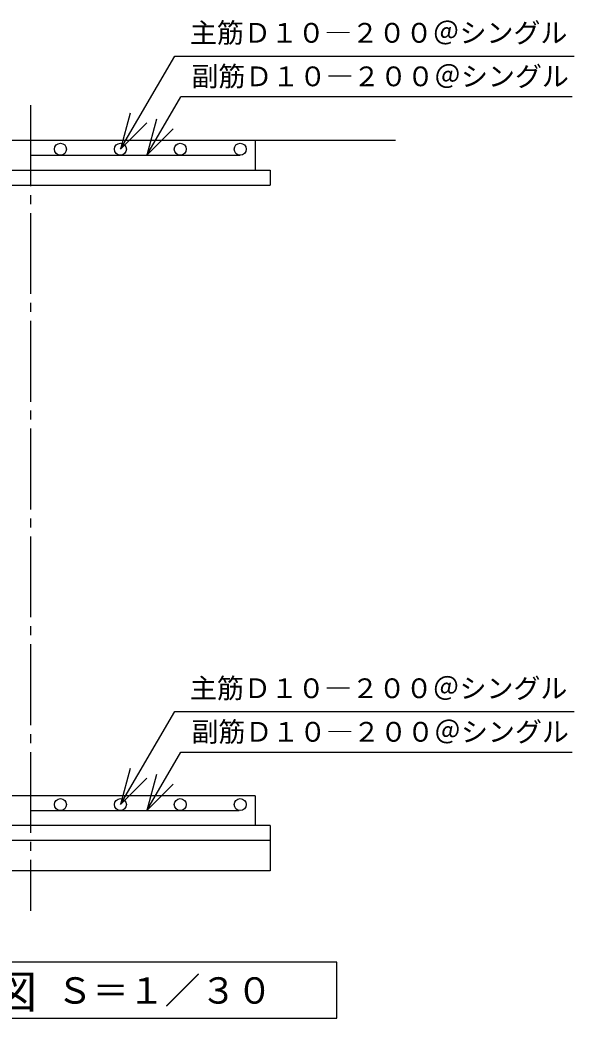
# Model space of a CAD drawing. Units: millimetres, scale not verified. Extents: x -8910 to 8910, y -6308 to 6308.
# Drawn here: x 1053 to 2902, y -639 to 2694 of the extents above; entities that cross this region are included whole.
import ezdxf
from ezdxf.enums import TextEntityAlignment as Align

# ---------------------------------------------------------------- set-up
doc = ezdxf.new("R2010")
doc.units = ezdxf.units.MM
doc.header["$LTSCALE"] = 30
doc.linetypes.add('CHAIN2', pattern=[12, 9, -1, 1, -1])
doc.layers.add('0-1_機器', color=2, linetype='Continuous', lineweight=25)
doc.layers.add('0-9_製作', color=5, linetype='Continuous', lineweight=25)
doc.styles.add('ＭＳ ゴシック', font='')
doc.styles.get('ＭＳ ゴシック').set_extended_font_data('MS Gothic')

msp = doc.modelspace()

# ---------------------------------------------------------------- linework, layer by layer
at = {"layer": '0-1_機器', "linetype": 'CHAIN2'}
msp.add_line((1088.02, 2409.59), (1088.02, -281.36), dxfattribs=at)
at = {"layer": '0-1_機器'}
for p, q in [((-89.37, 2292.8), (2306.91, 2292.8)), ((1838.02, 2292.8), (1838.02, 2192.8)), ((288.02, 2192.8), (1888.02, 2192.8)), ((1888.02, 2192.8), (1888.02, 2142.8)), ((288.02, 2142.8), (1888.02, 2142.8)), ((1838.02, 103.8), (338.02, 103.8)), ((1838.02, 103.8), (1838.02, 3.18)), ((1888.02, 3.8), (288.02, 3.8)), ((1888.02, -46.2), (288.02, -46.2))]:
    msp.add_line(p, q, dxfattribs=at)
at = {"layer": '0-1_機器', "color": 3}
for p, q in [((1088.02, 2242.8), (1788.36, 2242.8)), ((1088.02, 53.8), (1784.32, 53.8))]:
    msp.add_line(p, q, dxfattribs=at)
at = {"layer": '0-1_機器'}
msp.add_lwpolyline([(1888.02, 3.8), (1888.02, -146.82), (288.02, -146.82)], dxfattribs=at)
at = {"layer": '0-1_機器', "color": 3}
msp.add_lwpolyline([(2110.03, -638.85), (2110.03, -452.55), (-171.56, -452.55), (-171.56, -638.85)], close=True, dxfattribs=at)
at = {"layer": '0-9_製作', "color": 4}
for p, q in [((1388.02, 2262.8), (1570.3, 2573.66)), ((1570.3, 2573.66), (2902.23, 2573.66)), ((1476.32, 2242.8), (1589.43, 2438.01)), ((1589.86, 2438.26), (2896.52, 2438.26)), ((1388.02, 73.8), (1570.3, 384.66)), ((1570.3, 384.66), (2902.23, 384.66)), ((1476.32, 53.8), (1589.43, 249.01)), ((1589.86, 249.26), (2896.52, 249.26))]:
    msp.add_line(p, q, dxfattribs=at)
for points in [[(1420.37, 2383.54), (1388.02, 2262.8), (1476.4, 2351.19)], [(1508.68, 2363.54), (1476.32, 2242.8), (1564.71, 2331.19)], [(1420.37, 194.54), (1388.02, 73.8), (1476.41, 162.19)], [(1508.68, 174.54), (1476.32, 53.8), (1564.71, 142.19)]]:
    msp.add_lwpolyline(points, dxfattribs=at)
at = {"layer": '0-9_製作', "color": 3}
for centre in [(1188.02, 2262.8), (1388.02, 2262.8), (1588.02, 2262.8), (1788.01, 2262.8), (1188.02, 73.8), (1388.02, 73.8), (1588.02, 73.8), (1788.02, 73.8)]:
    msp.add_circle(centre, 20, dxfattribs=at)

# ---------------------------------------------------------------- texts
at = {"layer": '0-1_機器', "color": 4, "style": 'ＭＳ ゴシック'}
for s, height, p in [('Ｂ－Ｂ断面配筋図', 110, (-90.31, -638.82)), ('Ｓ＝１／３０', 87.98, (1175.5, -617.15))]:
    msp.add_text(s, height=height, dxfattribs=at).set_placement(p, align=Align.BOTTOM_LEFT)
at = {"layer": '0-9_製作', "color": 4, "style": 'ＭＳ ゴシック'}
for s, p in [('主筋Ｄ１０―２００＠シングル\u3000', (1620.3, 2598.66)), ('副筋Ｄ１０―２００＠シングル\u3000', (1625.19, 2453.26)), ('主筋Ｄ１０―２００＠シングル\u3000', (1620.3, 409.66)), ('副筋Ｄ１０―２００＠シングル\u3000', (1625.2, 264.26))]:
    msp.add_text(s, height=65.98, dxfattribs=at).set_placement(p, align=Align.BOTTOM_LEFT)

doc.saveas('drawing.dxf')
